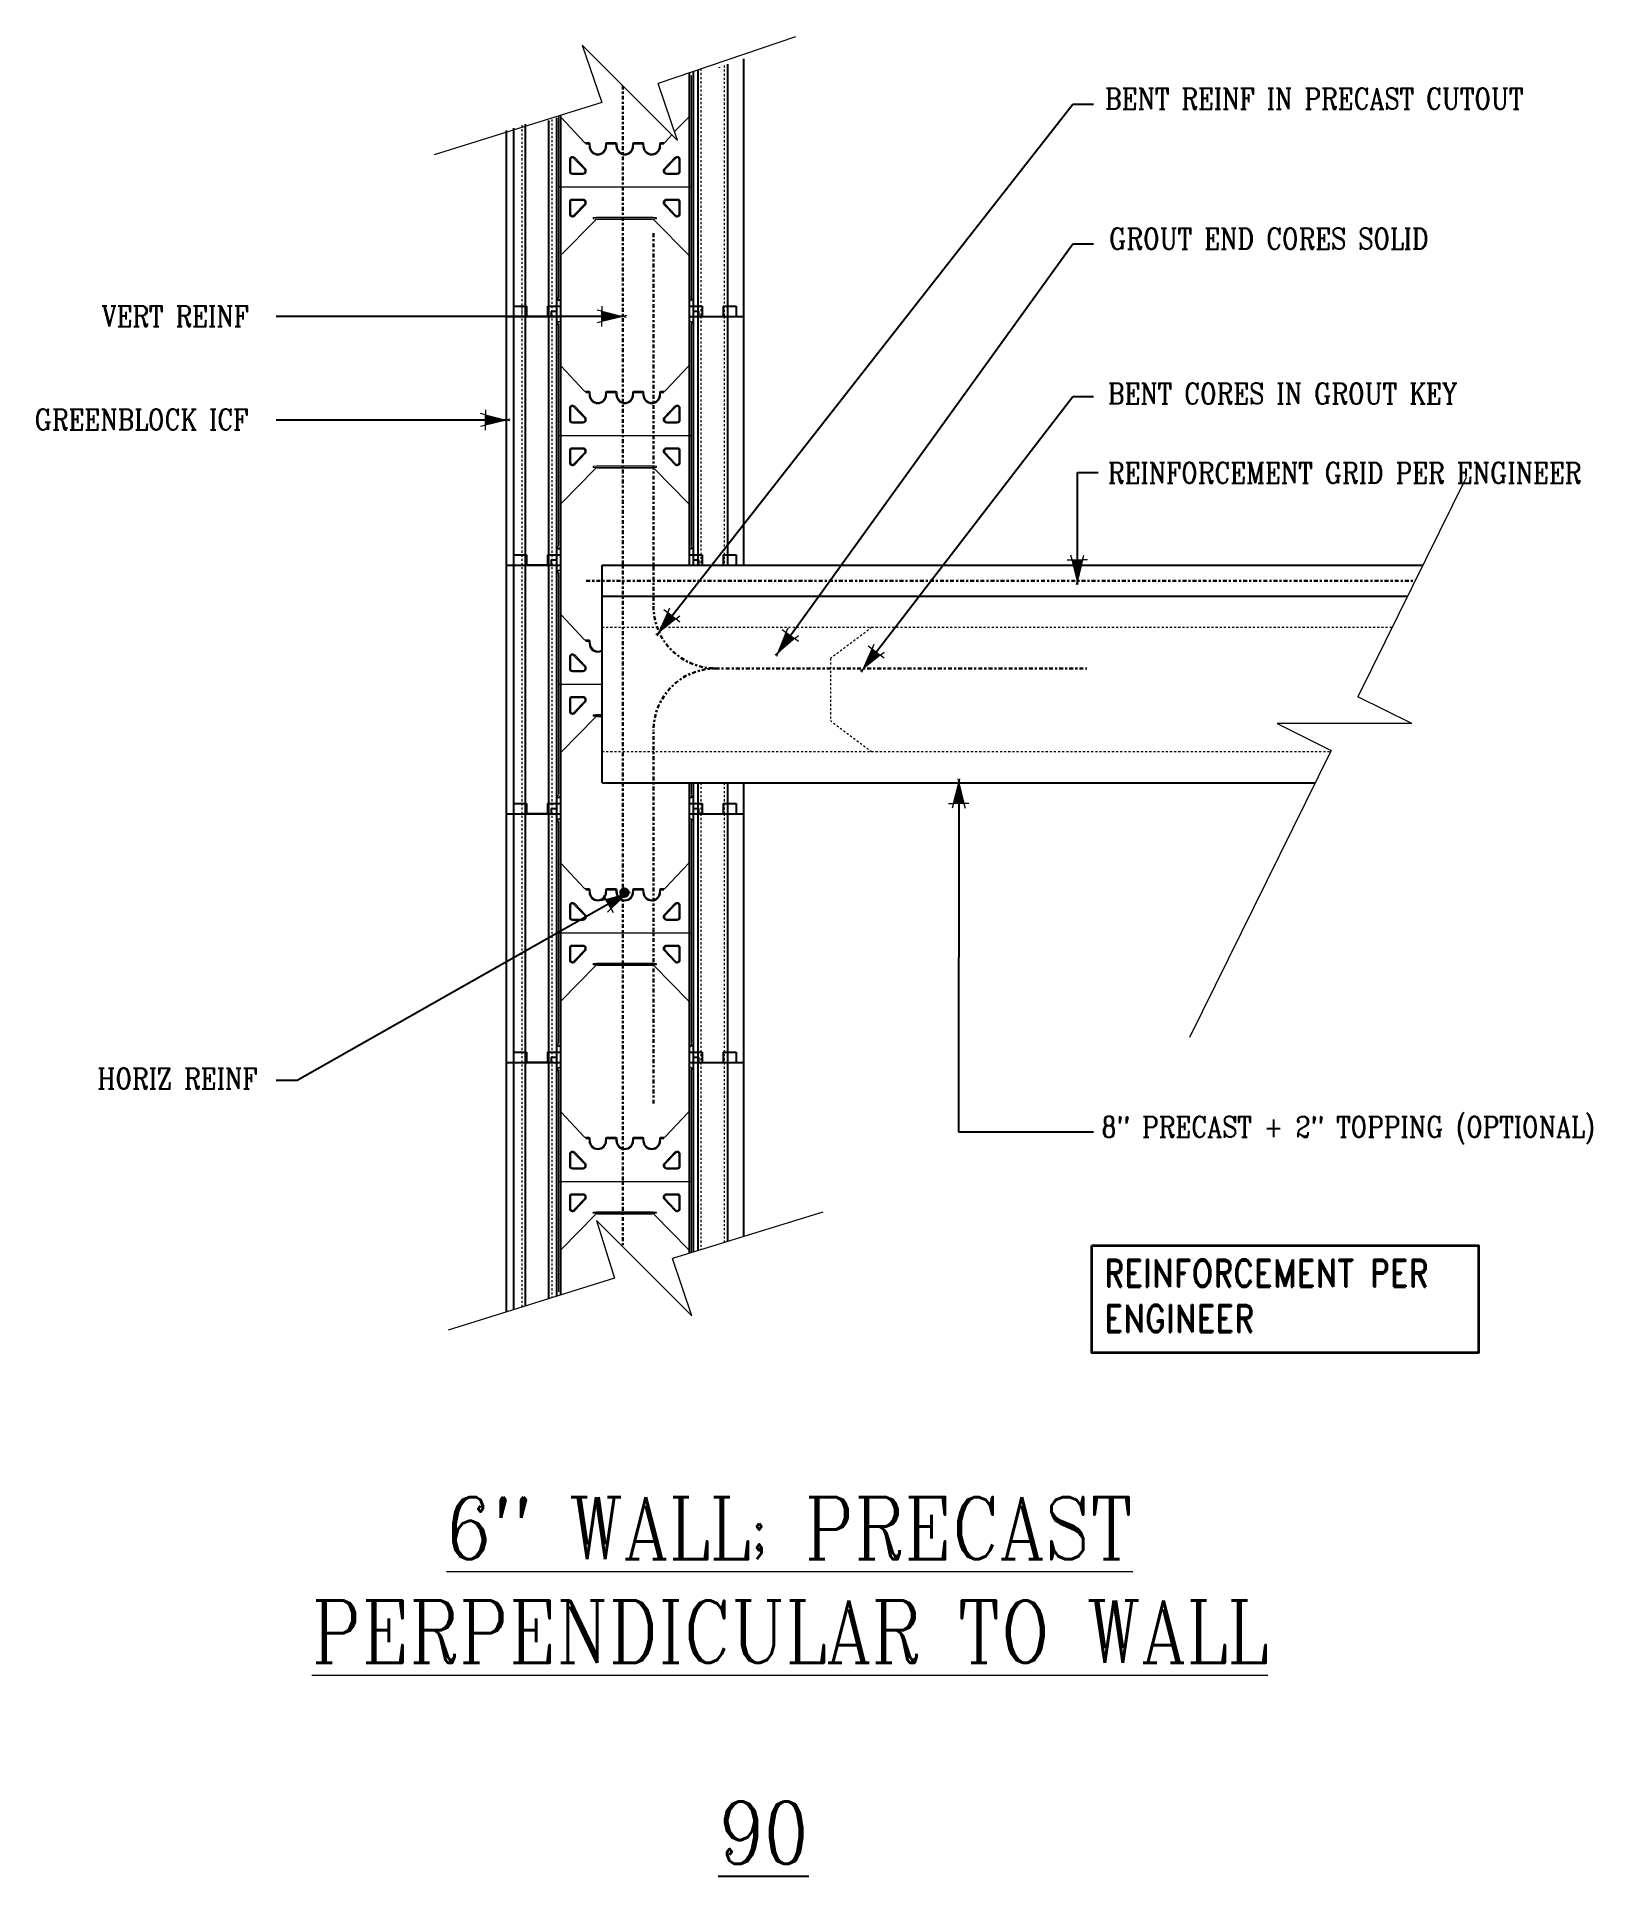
# Model space of a CAD drawing. Header units: inches. Extents: x 27.2 to 102.2, y 10.6 to 99.4.
import ezdxf

# ---------------------------------------------------------------- set-up
doc = ezdxf.new("R2010")
doc.units = ezdxf.units.IN
doc.header["$MEASUREMENT"] = 0
for name, pattern in [('CENTER', [2, 1.25, -0.25, 0.25, -0.25]), ('DASHED', [0.75, 0.5, -0.25]), ('DASHED2', [0.375, 0.25, -0.125]), ('HIDDEN', [0.375, 0.25, -0.125])]:
    doc.linetypes.add(name, pattern=pattern)
doc.layers.get('Defpoints').update_dxf_attribs({"color": 252})
for name, color, linetype, lineweight in [('A2 Hatch', 8, 'Continuous', 9), ('A4 medium', 7, 'Continuous', 35), ('DETAILS', 7, 'Continuous', 13), ('DIM', 3, 'Continuous', 13), ('REBAR', 2, 'CENTER', 30)]:
    doc.layers.add(name, color=color, linetype=linetype, lineweight=lineweight)
doc.styles.add('ARCTEXT', font='arctext.shx', dxfattribs={"width": 0.85})
doc.styles.add('RomanC', font='romanc.shx', dxfattribs={"width": 0.85, "height": 5})
doc.styles.add('ROMAND', font='romand.shx', dxfattribs={"width": 0.85})
doc.dimstyles.new('ARCTEXT1-4', dxfattribs={"dimtxt": 4, "dimasz": 2, "dimexe": 2, "dimexo": 2, "dimgap": 2, "dimtad": 1, "dimdec": 4, "dimzin": 3, "dimdsep": 46, "dimlunit": 4, "dimtxsty": 'ARCTEXT', "dimblk": 'ARCHTICK', "dimcen": 2, "dimaunit": 1, "dimadec": 0, "dimazin": 0, "dimtfac": 1, "dimtdec": 4, "dimtmove": 2, "dimatfit": 3, "dimldrblk": 'arrow', "dimfxl": 1, "dimtolj": 1, "dimtzin": 0, "dimarcsym": 0})

# ---------------------------------------------------------------- blocks, each defined once
blk = doc.blocks.new('_ArchTick')
at = {"color": 0, "linetype": 'ByBlock', "const_width": 0.15}
blk.add_lwpolyline([(-0.5, -0.5), (0.5, 0.5)], dxfattribs=at)
blk = doc.blocks.new('arrow')
at = {"layer": 'DIM'}
blk.add_hatch(color=253, dxfattribs=at).paths.add_polyline_path([(-2, 0.5), (-2, -0.5), (0, 0)])
at = {"layer": 'DIM', "lineweight": 9}
for points in [[(-2, 0.98), (-2, 0.5), (-2.47, 0.62)], [(0.37, 0.09), (0, 0)], [(0.37, -0.09), (0, 0)], [(-2, -0.98), (-2, -0.5), (-2.47, -0.62)]]:
    blk.add_lwpolyline(points, dxfattribs=at)
at = {"layer": 'DIM', "lineweight": 15}
blk.add_lwpolyline([(0, 0), (-2, -0.5), (-2, 0.5), (0, 0)], dxfattribs=at)

msp = doc.modelspace()

# ---------------------------------------------------------------- linework, layer by layer
at = {"color": 1}
for p, q in [((58.662, 97.651), (58.662, 85.895)), ((58.862, 97.719), (58.862, 85.895)), ((59.077, 97.791), (59.077, 85.895)), ((60.108, 97.929), (60.108, 97.895)), ((60.522, 98.07), (60.522, 85.895)), ((61.287, 98.329), (61.287, 85.895)), ((50.187, 94.988), (50.187, 85.895)), ((50.762, 95.183), (50.762, 85.895)), ((51.887, 95.353), (51.887, 85.895)), ((52.262, 95.48), (52.262, 85.895)), ((52.462, 95.548), (52.462, 85.895)), ((49.837, 94.87), (49.837, 85.895)), ((50.187, 86.395), (50.812, 86.395)), ((50.187, 86.395), (50.187, 73.895)), ((50.762, 86.395), (50.762, 73.895)), ((50.812, 86.395), (50.812, 85.895)), ((51.837, 86.395), (51.837, 85.895)), ((51.837, 86.395), (52.462, 86.395)), ((51.887, 86.395), (51.887, 73.895)), ((52.012, 86.145), (52.012, 85.895)), ((52.012, 86.145), (52.262, 86.145)), ((52.262, 86.145), (52.262, 73.895)), ((52.462, 86.395), (52.462, 73.895)), ((52.462, 86.395), (52.462, 85.895)), ((58.662, 86.395), (58.662, 73.895)), ((58.662, 86.395), (59.287, 86.395)), ((58.662, 86.395), (58.662, 85.895)), ((58.862, 86.145), (58.862, 73.895)), ((58.862, 86.145), (59.112, 86.145)), ((59.112, 86.145), (59.112, 85.895)), ((59.287, 86.395), (59.287, 85.895)), ((60.312, 86.395), (60.312, 85.895)), ((60.312, 86.395), (60.937, 86.395)), ((60.937, 86.395), (60.937, 85.895)), ((49.837, 85.895), (52.462, 85.895)), ((49.837, 85.895), (52.012, 85.895)), ((49.837, 85.895), (49.837, 73.895)), ((49.837, 85.895), (52.012, 85.895)), ((49.837, 85.895), (52.462, 85.895)), ((51.887, 85.895), (50.762, 85.895)), ((51.887, 85.895), (50.762, 85.895)), ((52.262, 85.895), (52.462, 85.895)), ((52.262, 85.895), (52.462, 85.895)), ((58.662, 85.895), (58.862, 85.895)), ((58.662, 85.895), (61.287, 85.895)), ((59.077, 85.895), (61.287, 85.895)), ((59.077, 85.895), (59.077, 73.895)), ((60.522, 85.895), (60.522, 73.895)), ((61.287, 85.895), (61.287, 73.895)), ((49.837, 73.895), (52.462, 73.895)), ((49.837, 73.895), (52.012, 73.895)), ((49.837, 73.895), (49.837, 61.895)), ((49.837, 73.895), (52.012, 73.895)), ((49.837, 73.895), (52.462, 73.895)), ((50.187, 74.395), (50.812, 74.395)), ((50.187, 74.395), (50.187, 61.895)), ((50.762, 74.395), (50.762, 61.895)), ((51.887, 73.895), (50.762, 73.895)), ((51.887, 73.895), (50.762, 73.895)), ((50.812, 74.395), (50.812, 73.895)), ((51.837, 74.395), (51.837, 73.895)), ((51.837, 74.395), (52.462, 74.395)), ((51.887, 74.395), (51.887, 61.895)), ((52.012, 74.145), (52.012, 73.895)), ((52.012, 74.145), (52.262, 74.145)), ((52.262, 74.145), (52.262, 61.895)), ((52.262, 73.895), (52.462, 73.895)), ((52.262, 73.895), (52.462, 73.895)), ((52.462, 74.395), (52.462, 61.895)), ((52.462, 74.395), (52.462, 73.895)), ((58.662, 74.395), (59.287, 74.395)), ((58.662, 74.395), (58.662, 73.895)), ((58.662, 73.895), (58.862, 73.895)), ((58.662, 73.895), (61.287, 73.895)), ((58.862, 74.145), (59.112, 74.145)), ((59.077, 73.895), (61.287, 73.895)), ((59.112, 74.145), (59.112, 73.895)), ((59.287, 74.395), (59.287, 73.895)), ((60.312, 74.395), (60.312, 73.895)), ((60.312, 74.395), (60.937, 74.395)), ((60.937, 74.395), (60.937, 73.895)), ((58.662, 63.395), (58.662, 61.895)), ((58.862, 63.395), (58.862, 61.895)), ((59.077, 63.395), (59.077, 61.895)), ((60.522, 63.395), (60.522, 61.895)), ((61.287, 63.395), (61.287, 61.895)), ((50.187, 62.395), (50.812, 62.395)), ((50.187, 62.395), (50.187, 49.895)), ((50.762, 62.395), (50.762, 49.895)), ((50.812, 62.395), (50.812, 61.895)), ((51.837, 62.395), (51.837, 61.895)), ((51.837, 62.395), (52.462, 62.395)), ((51.887, 62.395), (51.887, 49.895)), ((52.012, 62.145), (52.012, 61.895)), ((52.012, 62.145), (52.262, 62.145)), ((52.262, 62.145), (52.262, 49.895)), ((52.462, 62.395), (52.462, 49.895)), ((52.462, 62.395), (52.462, 61.895)), ((58.662, 62.395), (58.662, 49.895)), ((58.662, 62.395), (59.287, 62.395)), ((58.662, 62.395), (58.662, 61.895)), ((58.862, 62.145), (58.862, 49.895)), ((58.862, 62.145), (59.112, 62.145)), ((59.112, 62.145), (59.112, 61.895)), ((59.287, 62.395), (59.287, 61.895)), ((60.312, 62.395), (60.312, 61.895)), ((60.312, 62.395), (60.937, 62.395)), ((60.937, 62.395), (60.937, 61.895)), ((49.837, 61.895), (52.462, 61.895)), ((49.837, 61.895), (52.012, 61.895)), ((49.837, 61.895), (49.837, 49.895)), ((49.837, 61.895), (52.012, 61.895)), ((49.837, 61.895), (52.462, 61.895)), ((51.887, 61.895), (50.762, 61.895)), ((51.887, 61.895), (50.762, 61.895)), ((52.262, 61.895), (52.462, 61.895)), ((52.262, 61.895), (52.462, 61.895)), ((58.662, 61.895), (58.862, 61.895)), ((58.662, 61.895), (61.287, 61.895)), ((59.077, 61.895), (61.287, 61.895)), ((59.077, 61.895), (59.077, 49.895)), ((60.522, 61.895), (60.522, 49.895)), ((61.287, 61.895), (61.287, 49.895)), ((49.837, 49.895), (52.462, 49.895)), ((49.837, 49.895), (52.012, 49.895)), ((49.837, 49.895), (49.837, 37.849)), ((49.837, 49.895), (52.012, 49.895)), ((49.837, 49.895), (52.462, 49.895)), ((50.187, 50.395), (50.812, 50.395)), ((50.187, 50.395), (50.187, 37.958)), ((50.762, 50.395), (50.762, 38.138)), ((51.887, 49.895), (50.762, 49.895)), ((51.887, 49.895), (50.762, 49.895)), ((50.812, 50.395), (50.812, 49.895)), ((51.837, 50.395), (51.837, 49.895)), ((51.837, 50.395), (52.462, 50.395)), ((51.887, 50.395), (51.887, 38.49)), ((52.012, 50.145), (52.012, 49.895)), ((52.012, 50.145), (52.262, 50.145)), ((52.262, 50.145), (52.262, 38.607)), ((52.262, 49.895), (52.462, 49.895)), ((52.262, 49.895), (52.462, 49.895)), ((52.462, 50.395), (52.462, 38.67)), ((52.462, 50.395), (52.462, 49.895)), ((58.662, 50.395), (58.662, 40.679)), ((58.662, 50.395), (59.287, 50.395)), ((58.662, 50.395), (58.662, 49.895)), ((58.662, 49.895), (58.862, 49.895)), ((58.662, 49.895), (61.287, 49.895)), ((58.862, 50.145), (58.862, 40.741)), ((58.862, 50.145), (59.112, 50.145)), ((59.077, 49.895), (61.287, 49.895)), ((59.077, 49.895), (59.077, 40.808)), ((59.112, 50.145), (59.112, 49.895)), ((59.287, 50.395), (59.287, 49.895)), ((60.312, 50.395), (60.312, 49.895)), ((60.312, 50.395), (60.937, 50.395)), ((60.522, 49.895), (60.522, 41.256)), ((60.937, 50.395), (60.937, 49.895)), ((61.287, 49.895), (61.287, 41.493))]:
    msp.add_line(p, q, dxfattribs=at)
at = {"color": 1, "linetype": 'HIDDEN', "ltscale": 0.02}
for p, q in [((50.187, 86.395), (50.812, 86.395)), ((50.187, 86.395), (50.187, 85.895)), ((50.812, 86.395), (50.812, 85.895)), ((51.837, 86.395), (51.837, 85.895)), ((51.837, 86.395), (52.462, 86.395)), ((58.662, 86.395), (59.287, 86.395)), ((58.862, 86.145), (58.862, 85.895)), ((58.862, 86.145), (59.112, 86.145)), ((59.112, 86.145), (59.112, 85.895)), ((59.287, 86.395), (59.287, 85.895)), ((60.312, 86.395), (60.312, 85.895)), ((60.312, 86.395), (60.937, 86.395)), ((60.937, 86.395), (60.937, 85.895)), ((50.187, 74.395), (50.812, 74.395)), ((50.187, 74.395), (50.187, 73.895)), ((50.812, 74.395), (50.812, 73.895)), ((51.837, 74.395), (51.837, 73.895)), ((51.837, 74.395), (52.462, 74.395)), ((58.662, 74.395), (59.287, 74.395)), ((58.862, 74.145), (58.862, 73.895)), ((58.862, 74.145), (59.112, 74.145)), ((59.112, 74.145), (59.112, 73.895)), ((59.287, 74.395), (59.287, 73.895)), ((60.312, 74.395), (60.312, 73.895)), ((60.312, 74.395), (60.937, 74.395)), ((60.937, 74.395), (60.937, 73.895)), ((50.187, 62.395), (50.812, 62.395)), ((50.187, 62.395), (50.187, 61.895)), ((50.812, 62.395), (50.812, 61.895)), ((51.837, 62.395), (51.837, 61.895)), ((51.837, 62.395), (52.462, 62.395)), ((58.662, 62.395), (59.287, 62.395)), ((58.862, 62.145), (58.862, 61.895)), ((58.862, 62.145), (59.112, 62.145)), ((59.112, 62.145), (59.112, 61.895)), ((59.287, 62.395), (59.287, 61.895)), ((60.312, 62.395), (60.312, 61.895)), ((60.312, 62.395), (60.937, 62.395)), ((60.937, 62.395), (60.937, 61.895)), ((50.187, 50.395), (50.812, 50.395)), ((50.187, 50.395), (50.187, 49.895)), ((50.812, 50.395), (50.812, 49.895)), ((51.837, 50.395), (51.837, 49.895)), ((51.837, 50.395), (52.462, 50.395)), ((58.662, 50.395), (59.287, 50.395)), ((58.862, 50.145), (58.862, 49.895)), ((58.862, 50.145), (59.112, 50.145)), ((59.112, 50.145), (59.112, 49.895)), ((59.287, 50.395), (59.287, 49.895)), ((60.312, 50.395), (60.312, 49.895)), ((60.312, 50.395), (60.937, 50.395)), ((60.937, 50.395), (60.937, 49.895))]:
    msp.add_line(p, q, dxfattribs=at)
at = {"ltscale": 0.15}
for p, q in [((50.812, 85.895), (51.837, 85.895)), ((50.812, 85.895), (51.837, 85.895)), ((50.812, 73.895), (51.837, 73.895)), ((50.812, 73.895), (51.837, 73.895)), ((54.462, 73.895), (94.056, 73.895)), ((54.462, 63.395), (54.462, 73.895)), ((54.462, 72.395), (93.316, 72.395)), ((54.462, 63.395), (88.875, 63.395)), ((50.812, 61.895), (51.837, 61.895)), ((50.812, 61.895), (51.837, 61.895)), ((50.812, 49.895), (51.837, 49.895)), ((50.812, 49.895), (51.837, 49.895))]:
    msp.add_line(p, q, dxfattribs=at)
at = {"ltscale": 0.15, "const_width": 0.25}
msp.add_lwpolyline([(55.416, 58.089, 1), (55.666, 58.089, 1)], format="xyb", close=True, dxfattribs=at)
at = {"layer": 'A2 Hatch', "linetype": 'DASHED2', "ltscale": 0.15}
for p, q in [((59.237, 97.846), (59.237, 85.895)), ((60.362, 98.015), (60.362, 85.895)), ((50.602, 95.129), (50.602, 85.895)), ((52.047, 95.407), (52.047, 85.895)), ((50.602, 86.395), (50.602, 73.895)), ((52.047, 86.395), (52.047, 73.895)), ((59.237, 85.895), (59.237, 73.895)), ((60.362, 85.895), (60.362, 73.895)), ((50.602, 74.395), (50.602, 61.895)), ((52.047, 74.395), (52.047, 61.895)), ((59.237, 63.395), (59.237, 61.895)), ((60.362, 63.395), (60.362, 61.895)), ((50.602, 62.395), (50.602, 49.895)), ((52.047, 62.395), (52.047, 49.895)), ((59.237, 61.895), (59.237, 49.895)), ((60.362, 61.895), (60.362, 49.895)), ((50.602, 50.395), (50.602, 38.088)), ((52.047, 50.395), (52.047, 38.54)), ((59.237, 49.895), (59.237, 40.857)), ((60.362, 49.895), (60.362, 41.206))]:
    msp.add_line(p, q, dxfattribs=at)
at = {"layer": 'A2 Hatch', "linetype": 'DASHED', "ltscale": 0.2}
for p, q in [((54.462, 70.895), (92.576, 70.895)), ((65.477, 69.395), (67.462, 70.895)), ((65.477, 69.395), (65.477, 66.395)), ((65.477, 66.395), (67.462, 64.895)), ((54.462, 64.895), (89.615, 64.895))]:
    msp.add_line(p, q, dxfattribs=at)
at = {"layer": 'A4 medium', "ltscale": 0.15}
msp.add_lwpolyline([(78.097, 41.064), (96.739, 41.064), (96.739, 35.882), (78.097, 35.882)], close=True, dxfattribs=at)
at = {"layer": 'DETAILS', "color": 6, "lineweight": 20}
for p, q in [((58.662, 95.565), (58.662, 97.545)), ((58.762, 97.52), (58.762, 86.822)), ((52.362, 95.548), (52.362, 86.822)), ((52.462, 95.582), (52.462, 95.565)), ((52.462, 95.565), (52.462, 88.804)), ((52.49, 95.496), (53.608, 94.306)), ((57.96, 94.824), (58.634, 95.496)), ((58.662, 88.804), (58.662, 95.565)), ((53.68, 94.275), (53.687, 94.275)), ((53.837, 94.275), (53.68, 94.275)), ((53.687, 94.275), (53.687, 94.225)), ((53.687, 94.225), (53.787, 94.225)), ((53.837, 94.175), (53.837, 94.12)), ((53.887, 94.12), (53.887, 94.225)), ((54.637, 94.225), (54.637, 94.12)), ((55.137, 94.275), (54.687, 94.275)), ((54.687, 94.12), (54.687, 94.175)), ((54.737, 94.225), (55.087, 94.225)), ((55.137, 94.175), (55.137, 94.12)), ((55.187, 94.12), (55.187, 94.225)), ((55.937, 94.225), (55.937, 94.12)), ((56.437, 94.275), (55.987, 94.275)), ((55.987, 94.12), (55.987, 94.175)), ((56.037, 94.225), (56.387, 94.225)), ((56.437, 94.175), (56.437, 94.12)), ((56.487, 94.12), (56.487, 94.225)), ((57.237, 94.225), (57.237, 94.12)), ((57.445, 94.275), (57.287, 94.275)), ((57.287, 94.12), (57.287, 94.175)), ((57.337, 94.225), (57.437, 94.225)), ((57.437, 94.225), (57.437, 94.275)), ((57.437, 94.275), (57.445, 94.275)), ((57.517, 94.306), (57.826, 94.668)), ((52.887, 93.456), (52.887, 92.915)), ((52.937, 93.456), (52.937, 92.915)), ((53.629, 92.984), (53.109, 93.525)), ((53.665, 93.019), (53.145, 93.56)), ((57.979, 93.56), (57.46, 93.019)), ((58.015, 93.525), (57.496, 92.984)), ((58.187, 92.915), (58.187, 93.456)), ((58.237, 92.915), (58.237, 93.456)), ((53.037, 92.815), (53.557, 92.815)), ((53.037, 92.765), (53.557, 92.765)), ((57.568, 92.815), (58.087, 92.815)), ((57.568, 92.765), (58.087, 92.765)), ((52.362, 92.145), (58.762, 92.145)), ((53.557, 91.545), (53.037, 91.545)), ((53.557, 91.495), (53.037, 91.495)), ((58.087, 91.545), (57.568, 91.545)), ((58.087, 91.495), (57.568, 91.495)), ((52.491, 88.874), (54.143, 90.551)), ((52.887, 91.395), (52.887, 90.854)), ((52.937, 91.395), (52.937, 90.854)), ((53.109, 90.785), (53.629, 91.326)), ((53.145, 90.75), (53.665, 91.291)), ((54.192, 90.665), (54.036, 90.65)), ((54.036, 90.63), (54.192, 90.615)), ((55.562, 90.665), (54.192, 90.665)), ((54.192, 90.615), (55.562, 90.615)), ((54.249, 90.595), (55.562, 90.595)), ((56.932, 90.665), (55.562, 90.665)), ((55.562, 90.615), (56.932, 90.615)), ((55.562, 90.595), (56.875, 90.595)), ((57.089, 90.65), (56.932, 90.665)), ((56.932, 90.615), (57.089, 90.63)), ((56.981, 90.551), (58.633, 88.874)), ((57.46, 91.291), (57.979, 90.75)), ((57.496, 91.326), (58.015, 90.785)), ((58.187, 90.854), (58.187, 91.395)), ((58.237, 90.854), (58.237, 91.395)), ((52.462, 86.796), (52.462, 88.804)), ((58.662, 88.804), (58.662, 86.796)), ((52.355, 86.797), (52.31, 86.718)), ((52.31, 86.718), (52.396, 86.668)), ((52.362, 86.859), (52.362, 86.822)), ((52.396, 86.668), (52.455, 86.771)), ((58.669, 86.771), (58.728, 86.668)), ((58.728, 86.668), (58.815, 86.718)), ((58.762, 86.822), (58.762, 86.859)), ((58.815, 86.718), (58.769, 86.797)), ((52.31, 85.622), (52.396, 85.672)), ((52.355, 85.543), (52.31, 85.622)), ((52.362, 85.52), (52.362, 74.822)), ((52.362, 85.481), (52.362, 85.518)), ((52.396, 85.672), (52.455, 85.57)), ((52.462, 85.545), (52.462, 83.565)), ((58.662, 83.565), (58.662, 85.545)), ((58.669, 85.57), (58.728, 85.672)), ((58.728, 85.672), (58.815, 85.622)), ((58.762, 85.52), (58.762, 74.822)), ((58.762, 85.518), (58.762, 85.481)), ((58.815, 85.622), (58.769, 85.543)), ((52.462, 83.565), (52.462, 76.804)), ((52.49, 83.496), (53.608, 82.306)), ((57.517, 82.306), (58.634, 83.496)), ((58.662, 76.804), (58.662, 83.565)), ((53.68, 82.275), (53.687, 82.275)), ((53.837, 82.275), (53.68, 82.275)), ((53.687, 82.275), (53.687, 82.225)), ((53.687, 82.225), (53.787, 82.225)), ((53.837, 82.175), (53.837, 82.12)), ((53.887, 82.12), (53.887, 82.225)), ((54.637, 82.225), (54.637, 82.12)), ((55.137, 82.275), (54.687, 82.275)), ((54.687, 82.12), (54.687, 82.175)), ((54.737, 82.225), (55.087, 82.225)), ((55.137, 82.175), (55.137, 82.12)), ((55.187, 82.12), (55.187, 82.225)), ((55.937, 82.225), (55.937, 82.12)), ((56.437, 82.275), (55.987, 82.275)), ((55.987, 82.12), (55.987, 82.175)), ((56.037, 82.225), (56.387, 82.225)), ((56.437, 82.175), (56.437, 82.12)), ((56.487, 82.12), (56.487, 82.225)), ((57.237, 82.225), (57.237, 82.12)), ((57.445, 82.275), (57.287, 82.275)), ((57.287, 82.12), (57.287, 82.175)), ((57.337, 82.225), (57.437, 82.225)), ((57.437, 82.225), (57.437, 82.275)), ((57.437, 82.275), (57.445, 82.275)), ((52.887, 81.456), (52.887, 80.915)), ((52.937, 81.456), (52.937, 80.915)), ((53.037, 80.815), (53.557, 80.815)), ((53.629, 80.984), (53.109, 81.525)), ((53.665, 81.019), (53.145, 81.56)), ((57.979, 81.56), (57.46, 81.019)), ((58.015, 81.525), (57.496, 80.984)), ((57.568, 80.815), (58.087, 80.815)), ((58.187, 80.915), (58.187, 81.456)), ((58.237, 80.915), (58.237, 81.456)), ((52.362, 80.145), (58.762, 80.145)), ((53.037, 80.765), (53.557, 80.765)), ((57.568, 80.765), (58.087, 80.765)), ((52.887, 79.395), (52.887, 78.854)), ((52.937, 79.395), (52.937, 78.854)), ((53.557, 79.545), (53.037, 79.545)), ((53.557, 79.495), (53.037, 79.495)), ((53.109, 78.785), (53.629, 79.326)), ((53.145, 78.75), (53.665, 79.291)), ((57.46, 79.291), (57.979, 78.75)), ((57.496, 79.326), (58.015, 78.785)), ((58.087, 79.545), (57.568, 79.545)), ((58.087, 79.495), (57.568, 79.495)), ((58.187, 78.854), (58.187, 79.395)), ((58.237, 78.854), (58.237, 79.395)), ((52.491, 76.874), (54.143, 78.551)), ((54.192, 78.665), (54.036, 78.65)), ((54.036, 78.63), (54.192, 78.615)), ((55.562, 78.665), (54.192, 78.665)), ((54.192, 78.615), (55.562, 78.615)), ((54.249, 78.595), (55.562, 78.595)), ((56.932, 78.665), (55.562, 78.665)), ((55.562, 78.615), (56.932, 78.615)), ((55.562, 78.595), (56.875, 78.595)), ((57.089, 78.65), (56.932, 78.665)), ((56.932, 78.615), (57.089, 78.63)), ((56.981, 78.551), (58.633, 76.874)), ((52.462, 74.796), (52.462, 76.804)), ((58.662, 76.804), (58.662, 74.796)), ((52.355, 74.797), (52.31, 74.718)), ((52.31, 74.718), (52.396, 74.668)), ((52.396, 74.668), (52.455, 74.771)), ((58.669, 74.771), (58.728, 74.668)), ((58.728, 74.668), (58.815, 74.718)), ((58.815, 74.718), (58.769, 74.797)), ((52.31, 73.622), (52.396, 73.672)), ((52.355, 73.543), (52.31, 73.622)), ((52.362, 73.52), (52.362, 62.822)), ((52.362, 73.481), (52.362, 73.518)), ((52.396, 73.672), (52.455, 73.57)), ((52.462, 73.545), (52.462, 71.565)), ((52.462, 71.565), (52.462, 64.804)), ((52.49, 71.496), (53.608, 70.306)), ((53.68, 70.275), (53.687, 70.275)), ((53.837, 70.275), (53.68, 70.275)), ((53.687, 70.275), (53.687, 70.225)), ((53.687, 70.225), (53.787, 70.225)), ((53.837, 70.175), (53.837, 70.12)), ((53.887, 70.12), (53.887, 70.225)), ((52.887, 69.456), (52.887, 68.915)), ((52.937, 69.456), (52.937, 68.915)), ((53.629, 68.984), (53.109, 69.525)), ((53.665, 69.019), (53.145, 69.56)), ((53.037, 68.815), (53.557, 68.815)), ((53.037, 68.765), (53.557, 68.765)), ((52.362, 68.145), (54.462, 68.145)), ((53.557, 67.545), (53.037, 67.545)), ((53.557, 67.495), (53.037, 67.495)), ((52.887, 67.395), (52.887, 66.854)), ((52.937, 67.395), (52.937, 66.854)), ((53.109, 66.785), (53.629, 67.326)), ((53.145, 66.75), (53.665, 67.291)), ((54.192, 66.665), (54.036, 66.65)), ((54.036, 66.63), (54.192, 66.615)), ((54.462, 66.665), (54.192, 66.665)), ((54.192, 66.615), (54.462, 66.615)), ((54.249, 66.595), (54.462, 66.595)), ((52.491, 64.874), (54.143, 66.551)), ((52.462, 62.796), (52.462, 64.804)), ((58.662, 63.395), (58.662, 62.796)), ((58.762, 63.395), (58.762, 62.822)), ((52.355, 62.797), (52.31, 62.718)), ((52.31, 62.718), (52.396, 62.668)), ((52.396, 62.668), (52.455, 62.771)), ((58.669, 62.771), (58.728, 62.668)), ((58.728, 62.668), (58.815, 62.718)), ((58.815, 62.718), (58.769, 62.797)), ((52.31, 61.622), (52.396, 61.672)), ((52.355, 61.543), (52.31, 61.622)), ((52.362, 61.52), (52.362, 50.822)), ((52.362, 61.481), (52.362, 61.518)), ((52.396, 61.672), (52.455, 61.57)), ((52.462, 61.545), (52.462, 59.565)), ((58.662, 59.565), (58.662, 61.545)), ((58.669, 61.57), (58.728, 61.672)), ((58.728, 61.672), (58.815, 61.622)), ((58.762, 61.52), (58.762, 50.822)), ((58.762, 61.518), (58.762, 61.481)), ((58.815, 61.622), (58.769, 61.543)), ((52.462, 59.565), (52.462, 52.804)), ((52.49, 59.496), (53.608, 58.306)), ((57.517, 58.306), (58.634, 59.496)), ((58.662, 52.804), (58.662, 59.565)), ((53.68, 58.275), (53.687, 58.275)), ((53.837, 58.275), (53.68, 58.275)), ((53.687, 58.275), (53.687, 58.225)), ((53.687, 58.225), (53.787, 58.225)), ((53.837, 58.175), (53.837, 58.12)), ((53.887, 58.12), (53.887, 58.225)), ((54.637, 58.225), (54.637, 58.12)), ((55.137, 58.275), (54.687, 58.275)), ((54.687, 58.12), (54.687, 58.175)), ((54.737, 58.225), (55.087, 58.225)), ((55.137, 58.175), (55.137, 58.12)), ((55.187, 58.12), (55.187, 58.225)), ((55.937, 58.225), (55.937, 58.12)), ((56.437, 58.275), (55.987, 58.275)), ((55.987, 58.12), (55.987, 58.175)), ((56.037, 58.225), (56.387, 58.225)), ((56.437, 58.175), (56.437, 58.12)), ((56.487, 58.12), (56.487, 58.225)), ((57.237, 58.225), (57.237, 58.12)), ((57.445, 58.275), (57.287, 58.275)), ((57.287, 58.12), (57.287, 58.175)), ((57.337, 58.225), (57.437, 58.225)), ((57.437, 58.225), (57.437, 58.275)), ((57.437, 58.275), (57.445, 58.275)), ((52.887, 57.456), (52.887, 56.915)), ((52.937, 57.456), (52.937, 56.915)), ((53.037, 56.815), (53.557, 56.815)), ((53.629, 56.984), (53.109, 57.525)), ((53.665, 57.019), (53.145, 57.56)), ((57.979, 57.56), (57.46, 57.019)), ((58.015, 57.525), (57.496, 56.984)), ((57.568, 56.815), (58.087, 56.815)), ((58.187, 56.915), (58.187, 57.456)), ((58.237, 56.915), (58.237, 57.456)), ((52.362, 56.145), (58.762, 56.145)), ((53.037, 56.765), (53.557, 56.765)), ((57.568, 56.765), (58.087, 56.765)), ((52.887, 55.395), (52.887, 54.854)), ((52.937, 55.395), (52.937, 54.854)), ((53.557, 55.545), (53.037, 55.545)), ((53.557, 55.495), (53.037, 55.495)), ((53.109, 54.785), (53.629, 55.326)), ((53.145, 54.75), (53.665, 55.291)), ((57.46, 55.291), (57.979, 54.75)), ((57.496, 55.326), (58.015, 54.785)), ((58.087, 55.545), (57.568, 55.545)), ((58.087, 55.495), (57.568, 55.495)), ((58.187, 54.854), (58.187, 55.395)), ((58.237, 54.854), (58.237, 55.395)), ((52.491, 52.874), (54.143, 54.551)), ((54.192, 54.665), (54.036, 54.65)), ((54.036, 54.63), (54.192, 54.615)), ((55.562, 54.665), (54.192, 54.665)), ((54.192, 54.615), (55.562, 54.615)), ((54.249, 54.595), (55.562, 54.595)), ((56.932, 54.665), (55.562, 54.665)), ((55.562, 54.615), (56.932, 54.615)), ((55.562, 54.595), (56.875, 54.595)), ((57.089, 54.65), (56.932, 54.665)), ((56.932, 54.615), (57.089, 54.63)), ((56.981, 54.551), (58.633, 52.874)), ((52.462, 50.796), (52.462, 52.804)), ((58.662, 52.804), (58.662, 50.796)), ((52.355, 50.797), (52.31, 50.718)), ((52.31, 50.718), (52.396, 50.668)), ((52.396, 50.668), (52.455, 50.771)), ((58.669, 50.771), (58.728, 50.668)), ((58.728, 50.668), (58.815, 50.718)), ((58.815, 50.718), (58.769, 50.797)), ((52.31, 49.622), (52.396, 49.672)), ((52.355, 49.543), (52.31, 49.622)), ((52.362, 49.52), (52.362, 38.822)), ((52.362, 49.481), (52.362, 49.518)), ((52.396, 49.672), (52.455, 49.57)), ((52.462, 49.545), (52.462, 47.565)), ((58.662, 47.565), (58.662, 49.545)), ((58.669, 49.57), (58.728, 49.672)), ((58.728, 49.672), (58.815, 49.622)), ((58.762, 49.52), (58.762, 40.71)), ((58.762, 49.518), (58.762, 49.481)), ((58.815, 49.622), (58.769, 49.543)), ((52.462, 47.565), (52.462, 40.804)), ((52.49, 47.496), (53.608, 46.306)), ((57.517, 46.306), (58.634, 47.496)), ((58.662, 40.804), (58.662, 47.565)), ((53.68, 46.275), (53.687, 46.275)), ((53.837, 46.275), (53.68, 46.275)), ((53.687, 46.275), (53.687, 46.225)), ((53.687, 46.225), (53.787, 46.225)), ((53.837, 46.175), (53.837, 46.12)), ((53.887, 46.12), (53.887, 46.225)), ((54.637, 46.225), (54.637, 46.12)), ((55.137, 46.275), (54.687, 46.275)), ((54.687, 46.12), (54.687, 46.175)), ((54.737, 46.225), (55.087, 46.225)), ((55.137, 46.175), (55.137, 46.12)), ((55.187, 46.12), (55.187, 46.225)), ((55.937, 46.225), (55.937, 46.12)), ((56.437, 46.275), (55.987, 46.275)), ((55.987, 46.12), (55.987, 46.175)), ((56.037, 46.225), (56.387, 46.225)), ((56.437, 46.175), (56.437, 46.12)), ((56.487, 46.12), (56.487, 46.225)), ((57.237, 46.225), (57.237, 46.12)), ((57.445, 46.275), (57.287, 46.275)), ((57.287, 46.12), (57.287, 46.175)), ((57.337, 46.225), (57.437, 46.225)), ((57.437, 46.225), (57.437, 46.275)), ((57.437, 46.275), (57.445, 46.275)), ((52.887, 45.456), (52.887, 44.915)), ((52.937, 45.456), (52.937, 44.915)), ((53.629, 44.984), (53.109, 45.525)), ((53.665, 45.019), (53.145, 45.56)), ((57.979, 45.56), (57.46, 45.019)), ((58.015, 45.525), (57.496, 44.984)), ((58.187, 44.915), (58.187, 45.456)), ((58.237, 44.915), (58.237, 45.456)), ((53.037, 44.815), (53.557, 44.815)), ((53.037, 44.765), (53.557, 44.765)), ((57.568, 44.815), (58.087, 44.815)), ((57.568, 44.765), (58.087, 44.765)), ((52.362, 44.145), (58.762, 44.145)), ((53.557, 43.545), (53.037, 43.545)), ((58.087, 43.545), (57.568, 43.545)), ((52.887, 43.395), (52.887, 42.854)), ((52.937, 43.395), (52.937, 42.854)), ((53.557, 43.495), (53.037, 43.495)), ((53.109, 42.785), (53.629, 43.326)), ((53.145, 42.75), (53.665, 43.291)), ((54.192, 42.665), (54.036, 42.65)), ((54.036, 42.63), (54.192, 42.615)), ((55.562, 42.665), (54.192, 42.665)), ((54.192, 42.615), (55.562, 42.615)), ((56.932, 42.665), (55.562, 42.665)), ((55.562, 42.615), (56.932, 42.615)), ((57.089, 42.65), (56.932, 42.665)), ((56.932, 42.615), (57.089, 42.63)), ((57.46, 43.291), (57.979, 42.75)), ((57.496, 43.326), (58.015, 42.785)), ((58.087, 43.495), (57.568, 43.495)), ((58.187, 42.854), (58.187, 43.395)), ((58.237, 42.854), (58.237, 43.395)), ((52.491, 40.874), (54.143, 42.551)), ((54.249, 42.595), (55.562, 42.595)), ((55.562, 42.595), (56.875, 42.595)), ((56.981, 42.551), (58.633, 40.874)), ((52.462, 38.796), (52.462, 40.804)), ((58.662, 40.804), (58.662, 40.679))]:
    msp.add_line(p, q, dxfattribs=at)
for centre, radius, start, end in [((52.562, 95.565), 0.1, 180, 223.83086), ((58.562, 95.565), 0.1, 316.16914, 360), ((53.68, 94.375), 0.1, 223.83086, 270), ((53.787, 94.175), 0.05, 360, 90), ((53.837, 94.225), 0.05, 0, 90), ((54.262, 94.12), 0.425, 180, 360), ((54.262, 94.12), 0.375, 180, 0), ((54.687, 94.225), 0.05, 90, 180), ((54.737, 94.175), 0.05, 90, 180), ((55.087, 94.175), 0.05, 360, 90), ((55.137, 94.225), 0.05, 0, 90), ((55.562, 94.12), 0.425, 180, 270), ((55.562, 94.12), 0.375, 180, 270), ((55.562, 94.12), 0.425, 270, 0), ((55.562, 94.12), 0.375, 270, 0), ((55.987, 94.225), 0.05, 90, 180), ((56.037, 94.175), 0.05, 90, 180), ((56.387, 94.175), 0.05, 0, 90), ((56.437, 94.225), 0.05, 0, 90), ((56.862, 94.12), 0.425, 180, 0), ((56.862, 94.12), 0.375, 180, 0), ((57.287, 94.225), 0.05, 90, 180), ((57.337, 94.175), 0.05, 90, 180), ((57.445, 94.375), 0.1, 270, 316.16914), ((53.037, 93.456), 0.15, 43.83086, 180), ((53.037, 93.456), 0.1, 43.83086, 180), ((58.087, 93.456), 0.15, 0, 136.16914), ((58.087, 93.456), 0.1, 0, 136.16914), ((53.037, 92.915), 0.15, 180, 270), ((53.037, 92.915), 0.1, 180, 270), ((53.557, 92.915), 0.15, 270, 43.83086), ((53.557, 92.915), 0.1, 270, 43.83086), ((57.568, 92.915), 0.15, 136.16914, 270), ((57.568, 92.915), 0.1, 136.16914, 270), ((58.087, 92.915), 0.15, 270, 0), ((58.087, 92.915), 0.1, 270, 360), ((53.037, 91.395), 0.15, 90, 180), ((53.037, 91.395), 0.1, 90, 180), ((53.557, 91.395), 0.15, 316.16914, 90), ((53.557, 91.395), 0.1, 316.16914, 90), ((57.568, 91.395), 0.15, 90, 223.83086), ((57.568, 91.395), 0.1, 90, 223.83086), ((58.087, 91.395), 0.15, 360, 90), ((58.087, 91.395), 0.1, 0, 90), ((53.037, 90.854), 0.15, 180, 316.16914), ((53.037, 90.854), 0.1, 180, 316.16914), ((54.037, 90.64), 0.01, 97.40989, 262.59011), ((54.249, 90.445), 0.15, 90, 135), ((56.875, 90.445), 0.15, 45, 90), ((57.087, 90.64), 0.01, 277.40989, 82.59011), ((58.087, 90.854), 0.15, 223.83086, 360), ((58.087, 90.854), 0.1, 223.83086, 0), ((52.462, 90.058), 0.1, 180, 209.74488), ((52.562, 88.804), 0.1, 135, 180), ((58.562, 88.804), 0.1, 360, 45), ((52.312, 86.822), 0.05, 330, 360), ((52.412, 86.796), 0.05, 330, 360), ((58.712, 86.796), 0.05, 180, 210), ((58.812, 86.822), 0.05, 180, 210), ((52.312, 85.518), 0.05, 0, 30), ((52.412, 85.545), 0.05, 0, 30), ((58.712, 85.545), 0.05, 150, 180), ((58.812, 85.518), 0.05, 150, 180), ((52.562, 83.565), 0.1, 180, 223.83086), ((58.562, 83.565), 0.1, 316.16914, 360), ((53.68, 82.375), 0.1, 223.83086, 270), ((53.787, 82.175), 0.05, 360, 90), ((53.837, 82.225), 0.05, 0, 90), ((54.262, 82.12), 0.425, 180, 360), ((54.262, 82.12), 0.375, 180, 0), ((54.687, 82.225), 0.05, 90, 180), ((54.737, 82.175), 0.05, 90, 180), ((55.087, 82.175), 0.05, 360, 90), ((55.137, 82.225), 0.05, 0, 90), ((55.562, 82.12), 0.425, 180, 270), ((55.562, 82.12), 0.375, 180, 270), ((55.562, 82.12), 0.425, 270, 0), ((55.562, 82.12), 0.375, 270, 0), ((55.987, 82.225), 0.05, 90, 180), ((56.037, 82.175), 0.05, 90, 180), ((56.387, 82.175), 0.05, 0, 90), ((56.437, 82.225), 0.05, 0, 90), ((56.862, 82.12), 0.425, 180, 0), ((56.862, 82.12), 0.375, 180, 0), ((57.287, 82.225), 0.05, 90, 180), ((57.337, 82.175), 0.05, 90, 180), ((57.445, 82.375), 0.1, 270, 316.16914), ((53.037, 81.456), 0.15, 43.83086, 180), ((53.037, 80.915), 0.15, 180, 270), ((53.037, 81.456), 0.1, 43.83086, 180), ((53.037, 80.915), 0.1, 180, 270), ((53.557, 80.915), 0.15, 270, 43.83086), ((53.557, 80.915), 0.1, 270, 43.83086), ((57.568, 80.915), 0.15, 136.16914, 270), ((57.568, 80.915), 0.1, 136.16914, 270), ((58.087, 81.456), 0.15, 0, 136.16914), ((58.087, 81.456), 0.1, 0, 136.16914), ((58.087, 80.915), 0.15, 270, 0), ((58.087, 80.915), 0.1, 270, 360), ((53.037, 79.395), 0.15, 90, 180), ((53.037, 79.395), 0.1, 90, 180), ((53.557, 79.395), 0.15, 316.16914, 90), ((53.557, 79.395), 0.1, 316.16914, 90), ((57.568, 79.395), 0.15, 90, 223.83086), ((57.568, 79.395), 0.1, 90, 223.83086), ((58.087, 79.395), 0.15, 360, 90), ((58.087, 79.395), 0.1, 0, 90), ((53.037, 78.854), 0.15, 180, 316.16914), ((53.037, 78.854), 0.1, 180, 316.16914), ((54.037, 78.64), 0.01, 97.40989, 262.59011), ((54.249, 78.445), 0.15, 90, 135), ((56.875, 78.445), 0.15, 45, 90), ((57.087, 78.64), 0.01, 277.40989, 82.59011), ((58.087, 78.854), 0.15, 223.83086, 360), ((58.087, 78.854), 0.1, 223.83086, 0), ((52.462, 78.058), 0.1, 180, 209.74488), ((52.562, 76.804), 0.1, 135, 180), ((58.562, 76.804), 0.1, 360, 45), ((52.412, 74.796), 0.05, 330, 360), ((58.712, 74.796), 0.05, 180, 210), ((52.312, 73.518), 0.05, 0, 30), ((52.412, 73.545), 0.05, 0, 30), ((52.562, 71.565), 0.1, 180, 223.83086), ((53.68, 70.375), 0.1, 223.83086, 270), ((53.787, 70.175), 0.05, 360, 90), ((53.837, 70.225), 0.05, 0, 90), ((53.037, 69.456), 0.15, 43.83086, 180), ((53.037, 69.456), 0.1, 43.83086, 180), ((54.262, 70.12), 0.425, 180, 298.07248), ((54.262, 70.12), 0.375, 180, 302.23094), ((53.037, 68.915), 0.15, 180, 270), ((53.037, 68.915), 0.1, 180, 270), ((53.557, 68.915), 0.15, 270, 43.83086), ((53.557, 68.915), 0.1, 270, 43.83086), ((53.037, 67.395), 0.15, 90, 180), ((53.037, 67.395), 0.1, 90, 180), ((53.557, 67.395), 0.15, 316.16914, 90), ((53.557, 67.395), 0.1, 316.16914, 90), ((53.037, 66.854), 0.15, 180, 316.16914), ((53.037, 66.854), 0.1, 180, 316.16914), ((54.037, 66.64), 0.01, 97.40989, 262.59011), ((54.249, 66.445), 0.15, 90, 135), ((52.462, 66.058), 0.1, 180, 209.74488), ((52.562, 64.804), 0.1, 135, 180), ((52.412, 62.796), 0.05, 330, 360), ((58.712, 62.796), 0.05, 180, 210), ((52.312, 61.518), 0.05, 0, 30), ((52.412, 61.545), 0.05, 0, 30), ((58.712, 61.545), 0.05, 150, 180), ((58.812, 61.518), 0.05, 150, 180), ((52.562, 59.565), 0.1, 180, 223.83086), ((58.562, 59.565), 0.1, 316.16914, 360), ((53.68, 58.375), 0.1, 223.83086, 270), ((53.787, 58.175), 0.05, 360, 90), ((53.837, 58.225), 0.05, 0, 90), ((54.262, 58.12), 0.425, 180, 360), ((54.262, 58.12), 0.375, 180, 0), ((54.687, 58.225), 0.05, 90, 180), ((54.737, 58.175), 0.05, 90, 180), ((55.087, 58.175), 0.05, 360, 90), ((55.137, 58.225), 0.05, 0, 90), ((55.562, 58.12), 0.425, 180, 270), ((55.562, 58.12), 0.375, 180, 270), ((55.562, 58.12), 0.425, 270, 0), ((55.562, 58.12), 0.375, 270, 0), ((55.987, 58.225), 0.05, 90, 180), ((56.037, 58.175), 0.05, 90, 180), ((56.387, 58.175), 0.05, 0, 90), ((56.437, 58.225), 0.05, 0, 90), ((56.862, 58.12), 0.425, 180, 0), ((56.862, 58.12), 0.375, 180, 0), ((57.287, 58.225), 0.05, 90, 180), ((57.337, 58.175), 0.05, 90, 180), ((57.445, 58.375), 0.1, 270, 316.16914), ((53.037, 57.456), 0.15, 43.83086, 180), ((53.037, 56.915), 0.15, 180, 270), ((53.037, 57.456), 0.1, 43.83086, 180), ((53.037, 56.915), 0.1, 180, 270), ((53.557, 56.915), 0.15, 270, 43.83086), ((53.557, 56.915), 0.1, 270, 43.83086), ((57.568, 56.915), 0.15, 136.16914, 270), ((57.568, 56.915), 0.1, 136.16914, 270), ((58.087, 57.456), 0.15, 0, 136.16914), ((58.087, 57.456), 0.1, 0, 136.16914), ((58.087, 56.915), 0.15, 270, 0), ((58.087, 56.915), 0.1, 270, 360), ((53.037, 55.395), 0.15, 90, 180), ((53.037, 55.395), 0.1, 90, 180), ((53.557, 55.395), 0.15, 316.16914, 90), ((53.557, 55.395), 0.1, 316.16914, 90), ((57.568, 55.395), 0.15, 90, 223.83086), ((57.568, 55.395), 0.1, 90, 223.83086), ((58.087, 55.395), 0.15, 360, 90), ((58.087, 55.395), 0.1, 0, 90), ((53.037, 54.854), 0.15, 180, 316.16914), ((53.037, 54.854), 0.1, 180, 316.16914), ((54.037, 54.64), 0.01, 97.40989, 262.59011), ((54.249, 54.445), 0.15, 90, 135), ((56.875, 54.445), 0.15, 45, 90), ((57.087, 54.64), 0.01, 277.40989, 82.59011), ((58.087, 54.854), 0.15, 223.83086, 360), ((58.087, 54.854), 0.1, 223.83086, 0), ((52.462, 54.058), 0.1, 180, 209.74488), ((52.562, 52.804), 0.1, 135, 180), ((58.562, 52.804), 0.1, 360, 45), ((52.412, 50.796), 0.05, 330, 360), ((58.712, 50.796), 0.05, 180, 210), ((52.312, 49.518), 0.05, 0, 30), ((52.412, 49.545), 0.05, 0, 30), ((58.712, 49.545), 0.05, 150, 180), ((58.812, 49.518), 0.05, 150, 180), ((52.562, 47.565), 0.1, 180, 223.83086), ((58.562, 47.565), 0.1, 316.16914, 360), ((53.68, 46.375), 0.1, 223.83086, 270), ((53.787, 46.175), 0.05, 360, 90), ((53.837, 46.225), 0.05, 0, 90), ((54.687, 46.225), 0.05, 90, 180), ((54.737, 46.175), 0.05, 90, 180), ((55.087, 46.175), 0.05, 360, 90), ((55.137, 46.225), 0.05, 0, 90), ((55.987, 46.225), 0.05, 90, 180), ((56.037, 46.175), 0.05, 90, 180), ((56.387, 46.175), 0.05, 0, 90), ((56.437, 46.225), 0.05, 0, 90), ((57.287, 46.225), 0.05, 90, 180), ((57.337, 46.175), 0.05, 90, 180), ((57.445, 46.375), 0.1, 270, 316.16914), ((53.037, 45.456), 0.15, 43.83086, 180), ((53.037, 45.456), 0.1, 43.83086, 180), ((54.262, 46.12), 0.425, 180, 360), ((54.262, 46.12), 0.375, 180, 0), ((55.562, 46.12), 0.425, 180, 270), ((55.562, 46.12), 0.375, 180, 270), ((55.562, 46.12), 0.425, 270, 0), ((55.562, 46.12), 0.375, 270, 0), ((56.862, 46.12), 0.425, 180, 0), ((56.862, 46.12), 0.375, 180, 0), ((58.087, 45.456), 0.15, 0, 136.16914), ((58.087, 45.456), 0.1, 0, 136.16914), ((53.037, 44.915), 0.15, 180, 270), ((53.037, 44.915), 0.1, 180, 270), ((53.557, 44.915), 0.15, 270, 43.83086), ((53.557, 44.915), 0.1, 270, 43.83086), ((57.568, 44.915), 0.15, 136.16914, 270), ((57.568, 44.915), 0.1, 136.16914, 270), ((58.087, 44.915), 0.15, 270, 0), ((58.087, 44.915), 0.1, 270, 360), ((53.037, 43.395), 0.15, 90, 180), ((53.557, 43.395), 0.15, 316.16914, 90), ((57.568, 43.395), 0.15, 90, 223.83086), ((58.087, 43.395), 0.15, 360, 90), ((53.037, 42.854), 0.15, 180, 316.16914), ((53.037, 43.395), 0.1, 90, 180), ((53.037, 42.854), 0.1, 180, 316.16914), ((53.557, 43.395), 0.1, 316.16914, 90), ((54.037, 42.64), 0.01, 97.40989, 262.59011), ((57.087, 42.64), 0.01, 277.40989, 82.59011), ((57.568, 43.395), 0.1, 90, 223.83086), ((58.087, 42.854), 0.15, 223.83086, 360), ((58.087, 42.854), 0.1, 223.83086, 0), ((58.087, 43.395), 0.1, 0, 90), ((52.462, 42.058), 0.1, 180, 209.74488), ((54.249, 42.445), 0.15, 90, 135), ((56.875, 42.445), 0.15, 45, 90), ((52.562, 40.804), 0.1, 135, 180), ((58.562, 40.804), 0.1, 360, 45)]:
    msp.add_arc(centre, radius, start, end, dxfattribs=at)
at = {"layer": 'DIM'}
for p, q in [((53.513, 98.982), (54.449, 96.222)), ((58.109, 94.386), (53.513, 98.982)), ((63.8, 99.393), (57.173, 97.146)), ((58.109, 94.386), (57.173, 97.146)), ((54.449, 96.222), (46.359, 93.69)), ((96.144, 78.126), (90.918, 67.536)), ((93.532, 66.247), (90.918, 67.536)), ((93.532, 66.247), (87.032, 66.247)), ((87.032, 66.247), (89.645, 64.957)), ((89.645, 64.957), (82.808, 51.103)), ((65.108, 42.677), (57.856, 40.429)), ((58.792, 37.669), (54.196, 42.266)), ((54.196, 42.266), (55.066, 39.485)), ((58.792, 37.669), (57.856, 40.429)), ((55.066, 39.485), (47.042, 36.974))]:
    msp.add_line(p, q, dxfattribs=at)
at = {"layer": 'REBAR', "ltscale": 0.15}
for p, q in [((55.46, 97.034), (55.46, 41.002)), ((56.943, 89.91), (56.943, 71.91)), ((53.705, 73.145), (93.686, 73.145)), ((59.943, 68.91), (77.848, 68.91)), ((56.943, 47.91), (56.943, 65.91))]:
    msp.add_line(p, q, dxfattribs=at)
for centre, start, end in [((59.943, 71.91), 180, 270), ((59.943, 65.91), 90, 180)]:
    msp.add_arc(centre, 3, start, end, dxfattribs=at)

# ---------------------------------------------------------------- texts
at = {"layer": 'Defpoints', "insert": (62.254, 14.224), "char_height": 3, "width": 90.08, "attachment_point": 2, "style": 'RomanC'}
msp.add_mtext('{\\L90\\P}\\P            ', dxfattribs=at)
at = {"layer": 'DIM', "color": 3, "attachment_point": 1}
for s, insert, char_height, width, style in [('BENT REINF IN PRECAST CUTOUT ', (78.73, 96.906), 1, 22.68955, 'RomanC'), ('GROUT END CORES SOLID', (78.921, 90.151), 1, 22.68955, 'RomanC'), ('VERT REINF ', (30.318, 86.409), 1, 22.68955, 'RomanC'), ('BENT CORES IN GROUT KEY', (78.866, 82.672), 1, 22.68955, 'RomanC'), ('GREENBLOCK ICF', (27.087, 81.418), 1, 22.68955, 'RomanC'), ('REINFORCEMENT GRID PER ENGINEER', (78.866, 78.847), 1, 22.68955, 'RomanC'), ('HORIZ REINF ', (30.113, 49.618), 1, 22.68955, 'RomanC'), ('8" PRECAST + 2" TOPPING (OPTIONAL)', (78.551, 47.286), 1, 22.68955, 'RomanC'), ('REINFORCEMENT PER ENGINEER', (78.696, 40.379), 1.3125, 22.17809, 'ROMAND')]:
    msp.add_mtext(s, dxfattribs=dict(at, insert=insert, char_height=char_height, width=width, style=style))
at = {"layer": 'DIM', "insert": (63.52, 28.923), "char_height": 3, "width": 65.45908, "attachment_point": 2, "style": 'RomanC'}
msp.add_mtext('{\\L6" WALL; PRECAST PERPENDICULAR TO WALL}\\P\\P             ', dxfattribs=at)

# ---------------------------------------------------------------- leaders
at = {"layer": 'DIM'}
for points in [[(57.214, 70.664), (77.17, 96.134), (78.17, 96.134)], [(62.967, 69.686), (77.17, 89.404), (78.17, 89.404)], [(55.46, 85.895), (44.647, 85.896), (38.749, 85.896)], [(67.08, 68.91), (77.17, 82.03), (78.17, 82.03)], [(49.837, 80.897), (43.101, 80.898), (38.749, 80.898)], [(77.393, 73.145), (77.393, 78.37), (78.401, 78.37)], [(71.668, 63.395), (71.665, 46.546), (78.17, 46.546)], [(55.646, 58.033), (39.749, 49.029), (38.749, 49.029)]]:
    msp.add_leader(points, dimstyle='ARCTEXT1-4', override={"dimasz": 0.5, "dimtad": 0}, dxfattribs=at)

doc.saveas('drawing.dxf')
